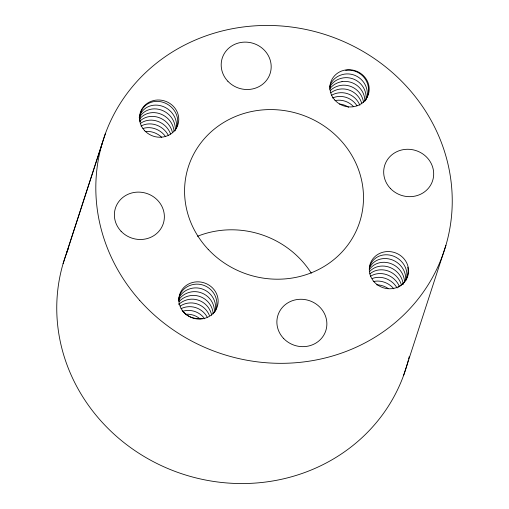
<?xml version="1.0" encoding="UTF-8"?>
<svg xmlns="http://www.w3.org/2000/svg" width="509" height="509" viewBox="0 0 509 509"><rect width="100%" height="100%" fill="white"/><g stroke="black" fill="none" stroke-linecap="round" stroke-linejoin="round"><path stroke-width="0.76" d="M63.084 263.687L102.144 143.468M66.38 253.673L105.439 133.453M403.561 375.547L445.916 245.313M197.498 236.278A89.998 84.246 18 0 1 311.298 273.212M408.25 360.448A179.283 167.817 18 0 1 182.515 474.019A179.283 167.817 18 0 1 68.276 248.755M409.141 356.79A179.283 167.817 18 0 1 408.619 358.985M376.679 284.817A19.539 17.63 35 0 1 388.068 288.444M369.515 267.779A19.539 17.63 35 0 1 388.768 258.89A19.539 17.63 35 0 1 405.31 274.695A19.539 18.572 -5.9 0 1 405.578 280.484M369.362 268.243A19.539 17.63 35 0 1 387.616 254.818A19.539 17.63 35 0 1 406.532 270.941A19.539 18.572 -5.9 0 1 406.042 280.147M404.477 281.916A19.539 18.572 -5.9 0 0 404.089 278.455A19.539 17.63 35 0 0 388.723 262.911A19.539 17.63 35 0 0 369.394 269.617M369.528 271.628A19.539 17.63 35 0 1 388.666 266.996A19.539 17.63 35 0 1 402.867 282.209A19.539 18.572 -5.9 0 1 403.204 284.512M407.754 267.187A19.539 18.572 -5.9 0 1 398.267 287.121M370.476 276.272A19.539 17.63 35 0 1 399.361 286.37M372.283 278.506A19.539 17.63 35 0 1 397.084 287.986M369.897 273.836A19.539 17.63 35 0 1 401.366 284.83M373.256 281.579A19.539 17.63 35 0 1 393.801 288.775M339.503 104.033A19.539 18.967 34.6 0 1 348.62 107.246M335.895 100.419A19.539 18.967 34.6 0 1 353.564 106.655M341.997 81.637A19.539 18.967 34.6 0 1 364.889 101.132M345.656 70.369A19.539 18.967 34.6 0 1 365.57 79.538A19.539 18.967 34.6 0 1 364.832 100.998M329.508 89.215A19.539 17.236 9.6 0 1 341.997 81.637M366.976 97.2A19.539 18.967 34.6 0 0 344.44 74.129A19.539 17.236 9.6 0 0 329.692 86.632M365.952 99.77A19.539 18.967 34.6 0 0 343.219 77.883A19.539 17.236 9.6 0 0 329.616 87.344M330.443 90.424A19.539 17.236 9.6 0 1 340.776 85.391A19.539 18.967 34.6 0 1 363.521 102.487M357.013 105.808A19.539 18.967 34.6 0 0 337.117 96.665A19.539 17.236 9.6 0 0 332.536 97.957M361.848 103.868A19.539 18.967 34.6 0 0 339.554 89.151A19.539 17.236 9.6 0 0 330.952 92.721M359.882 105.312A19.539 18.967 34.6 0 0 338.339 92.912A19.539 17.236 9.6 0 0 331.658 95.221M145.135 131.513A19.539 17.63 35 0 1 161.722 137.322M139.625 119.055A19.539 17.63 35 0 1 158.891 113.399A19.539 17.63 35 0 1 173.677 128.783A19.539 18.572 -5.9 0 1 174.008 131.087M139.619 117.134A19.539 17.63 35 0 1 158.942 109.346A19.539 17.63 35 0 1 174.892 125.029A19.539 18.572 -5.9 0 1 175.16 130.819M140.299 121.626A19.539 17.63 35 0 1 154.895 101.463A19.539 17.63 35 0 1 177.336 117.515A19.539 18.572 -5.9 0 1 175.98 128.904M139.186 117.484A19.539 17.63 35 0 1 157.796 105.204A19.539 17.63 35 0 1 176.114 121.269A19.539 18.572 -5.9 0 1 176.203 128.211M142.953 128.465A19.539 17.63 35 0 1 165.355 136.304M141.031 126.035A19.539 17.63 35 0 1 168.447 135.617M139.88 121.161A19.539 17.63 35 0 1 158.827 117.522A19.539 17.63 35 0 1 172.456 132.544M140.357 123.477A19.539 17.63 35 0 1 170.591 134.045M185.435 314.263A19.539 18.967 34.6 0 1 200.145 318.952M178.481 300.374A19.539 17.236 9.6 0 1 191.562 291.867A19.539 18.967 34.6 0 1 214.41 312.564M202.397 318.424A19.539 17.236 9.6 0 1 182.114 310.465M179.232 304.407A19.539 17.236 9.6 0 1 179.009 303.332M178.786 301.163A19.539 17.236 9.6 0 1 194.005 284.353A19.539 18.967 34.6 0 1 212.495 291.536A19.539 18.967 34.6 0 1 215.517 310.859M215.32 311.184A19.539 18.967 34.6 0 0 192.784 288.113A19.539 17.236 9.6 0 0 178.341 299.585M213.195 313.919A19.539 18.967 34.6 0 0 190.341 295.627A19.539 17.236 9.6 0 0 179.225 301.462M211.674 315.281A19.539 18.967 34.6 0 0 189.119 299.387A19.539 17.236 9.6 0 0 178.786 304.414M207.195 317.094A19.539 18.967 34.6 0 0 186.676 306.902A19.539 17.236 9.6 0 0 181.032 308.67M209.441 315.548A19.539 18.967 34.6 0 0 187.897 303.141A19.539 17.236 9.6 0 0 180.237 306.055M204.675 318.787A19.539 18.967 34.6 0 0 185.461 310.655A19.539 17.236 9.6 0 0 183.119 311.171M139.701 300.38A179.283 167.817 18 0 0 442.62 255.327A179.283 167.817 18 0 0 239.771 27.461A179.283 167.817 18 0 0 139.701 300.38M208.162 249.315A89.998 84.246 18 0 0 359.399 222.891A89.998 84.246 18 0 0 254.532 110.962A89.998 84.246 18 0 0 208.162 249.315M121.059 231.245A25.151 23.541 18 0 0 163.268 223.655A25.151 23.541 18 0 0 133.803 192.517A25.151 23.541 18 0 0 121.059 231.245M283.558 338.409A25.151 23.541 18 0 0 325.766 330.818A25.151 23.541 18 0 0 296.302 299.674A25.151 23.541 18 0 0 283.558 338.409M390.365 188.413A25.151 23.541 18 0 0 432.58 180.822A25.151 23.541 18 0 0 403.109 149.678A25.151 23.541 18 0 0 390.365 188.413M227.867 81.255A25.151 23.541 18 0 0 270.082 73.665A25.151 23.541 18 0 0 240.611 42.521A25.151 23.541 18 0 0 227.867 81.255M144.321 130.298A19.762 18.496 18 0 0 177.711 125.335A19.762 18.496 18 0 0 155.353 100.216A19.762 18.496 18 0 0 144.321 130.298M334.75 100.012A19.762 18.496 18 0 0 368.141 95.043A19.762 18.496 18 0 0 345.783 69.93A19.762 18.496 18 0 0 334.75 100.012M374.128 281.846A19.762 18.496 18 0 0 407.518 276.877A19.762 18.496 18 0 0 385.16 251.764A19.762 18.496 18 0 0 374.128 281.846M183.698 312.132A19.762 18.496 18 0 0 217.088 307.169A19.762 18.496 18 0 0 194.731 282.05A19.762 18.496 18 0 0 183.698 312.132"/></g></svg>
